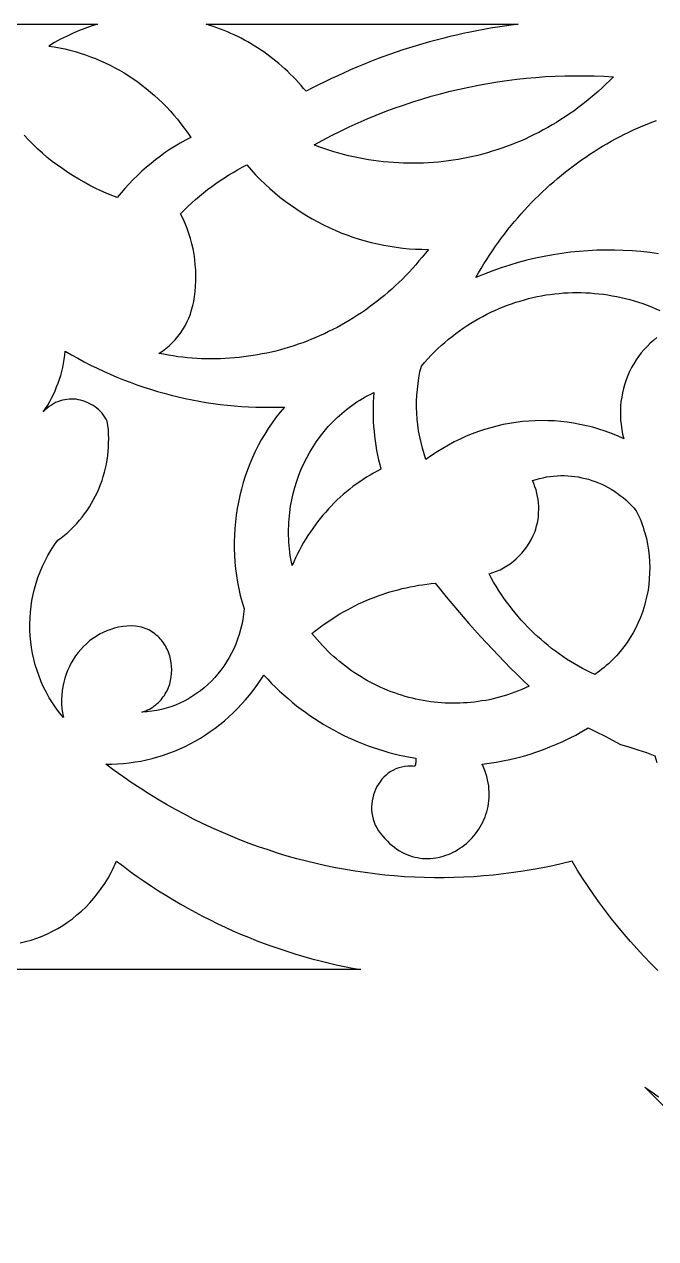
# Model space of a CAD drawing. Extents: x 1908 to 2928, y -299 to 721.
# Drawn here: x 2511.7 to 2565.1, y 518.6 to 621.4 of the extents above; entities that cross this region are included whole.
import ezdxf

# ---------------------------------------------------------------- set-up
doc = ezdxf.new("R2010")
doc.units = 0
doc.layers.add('BITMAP_LAYER', color=18, linetype='CONTINUOUS')

msp = doc.modelspace()

# ---------------------------------------------------------------- linework, layer by layer
at = {"layer": 'BITMAP_LAYER'}
for points in [[(2492.02, 621.42), (2517.85, 621.42), (2517.32, 621.25), (2516.79, 621.07), (2516.26, 620.87), (2515.75, 620.64), (2515.23, 620.4), (2514.73, 620.15), (2514.23, 619.87), (2513.74, 619.58), (2514.19, 619.51), (2514.64, 619.43), (2515.09, 619.33), (2515.53, 619.23), (2515.97, 619.11), (2516.4, 618.98), (2516.83, 618.84), (2517.26, 618.68), (2517.68, 618.52), (2518.1, 618.34), (2518.51, 618.16), (2518.92, 617.96), (2519.33, 617.75), (2519.72, 617.53), (2520.12, 617.3), (2520.5, 617.06), (2520.88, 616.8), (2521.26, 616.54), (2521.62, 616.27), (2521.99, 615.99), (2522.34, 615.69), (2522.69, 615.39), (2523.03, 615.08), (2523.36, 614.76), (2523.69, 614.43), (2524.01, 614.09), (2524.32, 613.74), (2524.62, 613.38), (2524.92, 613.01), (2525.21, 612.63), (2525.48, 612.25), (2525.75, 611.85), (2525.31, 611.62), (2524.87, 611.37), (2524.44, 611.11), (2524.02, 610.84), (2523.6, 610.56), (2523.19, 610.26), (2522.78, 609.96), (2522.39, 609.64), (2522, 609.32), (2521.62, 608.98), (2521.25, 608.63), (2520.89, 608.28), (2520.53, 607.91), (2520.18, 607.53), (2519.85, 607.15), (2519.52, 606.75), (2519.06, 606.93), (2518.59, 607.12), (2518.13, 607.33), (2517.66, 607.56), (2517.2, 607.79), (2516.73, 608.05), (2516.27, 608.31), (2515.81, 608.59), (2515.35, 608.88), (2514.91, 609.18), (2514.46, 609.5), (2514.03, 609.82), (2513.61, 610.16), (2513.19, 610.51), (2512.79, 610.88), (2512.4, 611.25), (2512.02, 611.63), (2511.65, 612.03)], [(2565.36, 602), (2564.62, 602.11), (2563.87, 602.19), (2563.13, 602.25), (2562.38, 602.29), (2561.64, 602.31), (2560.89, 602.31), (2560.14, 602.3), (2559.4, 602.26), (2558.65, 602.2), (2557.91, 602.13), (2557.17, 602.03), (2556.43, 601.91), (2555.69, 601.78), (2554.95, 601.62), (2554.22, 601.45), (2553.49, 601.25), (2552.76, 601.04), (2552.04, 600.81), (2551.32, 600.55), (2550.61, 600.28), (2549.9, 599.99), (2550.12, 600.38), (2550.35, 600.76), (2550.58, 601.14), (2550.82, 601.52), (2551.06, 601.89), (2551.31, 602.26), (2551.56, 602.63), (2551.81, 602.99), (2552.07, 603.34), (2552.34, 603.69), (2552.61, 604.04), (2552.88, 604.38), (2553.16, 604.72), (2553.44, 605.05), (2553.73, 605.38), (2554.02, 605.7), (2554.31, 606.02), (2554.61, 606.33), (2554.92, 606.64), (2555.22, 606.94), (2555.53, 607.24), (2555.85, 607.53), (2556.17, 607.82), (2556.49, 608.1), (2556.82, 608.38), (2557.15, 608.66), (2557.48, 608.92), (2557.82, 609.19), (2558.16, 609.44), (2558.5, 609.7), (2558.85, 609.94), (2559.2, 610.18), (2559.55, 610.42), (2559.91, 610.65), (2560.26, 610.88), (2560.63, 611.1), (2560.99, 611.31), (2561.36, 611.52), (2561.73, 611.72), (2562.11, 611.92), (2562.48, 612.11), (2562.86, 612.3), (2563.25, 612.48), (2563.63, 612.65), (2564.02, 612.82), (2564.41, 612.98), (2564.8, 613.14), (2565.2, 613.29)], [(2565.22, 594.9), (2564.93, 594.67), (2564.66, 594.42), (2564.39, 594.16), (2564.14, 593.89), (2563.9, 593.61), (2563.67, 593.31), (2563.46, 593.01), (2563.26, 592.69), (2563.08, 592.36), (2562.91, 592.03), (2562.76, 591.69), (2562.62, 591.34), (2562.5, 590.98), (2562.4, 590.61), (2562.31, 590.24), (2562.24, 589.87), (2562.18, 589.49), (2562.15, 589.1), (2562.13, 588.71), (2562.13, 588.32), (2562.15, 587.93), (2562.19, 587.54), (2562.24, 587.14), (2562.32, 586.74), (2562.42, 586.35), (2561.9, 586.58), (2561.38, 586.79), (2560.85, 586.98), (2560.32, 587.15), (2559.79, 587.31), (2559.25, 587.44), (2558.71, 587.56), (2558.17, 587.66), (2557.63, 587.74), (2557.09, 587.8), (2556.55, 587.85), (2556, 587.87), (2555.46, 587.88), (2554.91, 587.87), (2554.37, 587.84), (2553.83, 587.79), (2553.29, 587.72), (2552.75, 587.64), (2552.21, 587.54), (2551.68, 587.42), (2551.15, 587.28), (2550.63, 587.12), (2550.11, 586.95), (2549.59, 586.76), (2549.08, 586.55), (2548.57, 586.32), (2548.07, 586.08), (2547.58, 585.81), (2547.09, 585.53), (2546.61, 585.24), (2546.13, 584.92), (2545.67, 584.59), (2545.51, 585.06), (2545.37, 585.55), (2545.25, 586.03), (2545.14, 586.52), (2545.05, 587.02), (2544.98, 587.51), (2544.93, 588.01), (2544.9, 588.51), (2544.88, 589.01), (2544.88, 589.52), (2544.9, 590.02), (2544.94, 590.52), (2545, 591.02), (2545.07, 591.51), (2545.16, 592.01), (2545.28, 592.5), (2545.55, 592.81), (2545.82, 593.11), (2546.1, 593.41), (2546.39, 593.69), (2546.68, 593.97), (2546.97, 594.24), (2547.27, 594.5), (2547.57, 594.76), (2547.88, 595.01), (2548.19, 595.25), (2548.51, 595.48), (2548.83, 595.7), (2549.15, 595.92), (2549.48, 596.13), (2549.81, 596.33), (2550.14, 596.52), (2550.48, 596.7), (2550.82, 596.88), (2551.16, 597.05), (2551.51, 597.21), (2551.86, 597.36), (2552.21, 597.51), (2552.56, 597.64), (2552.92, 597.77), (2553.28, 597.89), (2553.64, 598), (2554, 598.11), (2554.36, 598.2), (2554.73, 598.29), (2555.09, 598.37), (2555.46, 598.44), (2555.83, 598.51), (2556.2, 598.56), (2556.57, 598.61), (2556.95, 598.65), (2557.32, 598.68), (2557.7, 598.7), (2558.07, 598.71), (2558.45, 598.72), (2558.82, 598.71), (2559.2, 598.7), (2559.57, 598.68), (2559.95, 598.65), (2560.32, 598.62), (2560.7, 598.57), (2561.07, 598.52), (2561.44, 598.45), (2561.82, 598.38), (2562.19, 598.3), (2562.56, 598.22), (2562.93, 598.12), (2563.3, 598.01), (2563.67, 597.9), (2564.03, 597.78), (2564.39, 597.64), (2564.76, 597.5), (2565.12, 597.35), (2565.48, 597.2)], [(2565.31, 541.34), (2564.71, 541.94), (2564.13, 542.54), (2563.56, 543.16), (2563, 543.78), (2562.45, 544.42), (2561.91, 545.06), (2561.39, 545.72), (2560.87, 546.39), (2560.37, 547.07), (2559.88, 547.75), (2559.4, 548.45), (2558.93, 549.16), (2558.48, 549.87), (2558.05, 550.6), (2557.23, 550.39), (2556.4, 550.21), (2555.57, 550.04), (2554.74, 549.88), (2553.9, 549.74), (2553.07, 549.62), (2552.23, 549.51), (2551.4, 549.42), (2550.56, 549.34), (2549.72, 549.28), (2548.88, 549.23), (2548.04, 549.2), (2547.2, 549.19), (2546.37, 549.19), (2545.53, 549.2), (2544.69, 549.24), (2543.85, 549.28), (2543.01, 549.34), (2542.18, 549.42), (2541.34, 549.51), (2540.51, 549.62), (2539.68, 549.74), (2538.85, 549.88), (2538.02, 550.03), (2537.2, 550.2), (2536.38, 550.39), (2535.56, 550.59), (2534.74, 550.8), (2533.92, 551.03), (2533.11, 551.28), (2532.3, 551.54), (2531.5, 551.81), (2530.7, 552.1), (2529.9, 552.41), (2529.11, 552.73), (2528.32, 553.07), (2527.54, 553.42), (2526.76, 553.78), (2525.99, 554.16), (2525.22, 554.56), (2524.45, 554.97), (2523.7, 555.4), (2522.94, 555.84), (2522.2, 556.3), (2521.46, 556.77), (2520.72, 557.25), (2520, 557.76), (2519.28, 558.27), (2518.56, 558.81), (2519.06, 558.81), (2519.56, 558.83), (2520.06, 558.86), (2520.55, 558.92), (2521.04, 558.99), (2521.53, 559.07), (2522.02, 559.17), (2522.5, 559.29), (2522.97, 559.42), (2523.44, 559.57), (2523.91, 559.73), (2524.37, 559.91), (2524.82, 560.1), (2525.27, 560.31), (2525.71, 560.53), (2526.14, 560.76), (2526.57, 561.01), (2526.99, 561.28), (2527.41, 561.56), (2527.81, 561.85), (2528.21, 562.15), (2528.6, 562.47), (2528.98, 562.8), (2529.35, 563.15), (2529.71, 563.5), (2530.06, 563.87), (2530.4, 564.25), (2530.73, 564.65), (2531.05, 565.05), (2531.36, 565.47), (2531.65, 565.9), (2531.94, 566.34), (2532.27, 565.99), (2532.6, 565.64), (2532.94, 565.31), (2533.28, 564.98), (2533.63, 564.66), (2533.99, 564.35), (2534.35, 564.05), (2534.72, 563.75), (2535.09, 563.47), (2535.47, 563.19), (2535.85, 562.92), (2536.24, 562.66), (2536.63, 562.4), (2537.02, 562.16), (2537.42, 561.92), (2537.83, 561.7), (2538.24, 561.48), (2538.65, 561.27), (2539.07, 561.07), (2539.49, 560.88), (2539.92, 560.69), (2540.34, 560.52), (2540.78, 560.36), (2541.21, 560.2), (2541.65, 560.06), (2542.09, 559.92), (2542.54, 559.79), (2542.99, 559.68), (2543.44, 559.57), (2543.89, 559.47), (2544.34, 559.39), (2544.8, 559.31), (2544.81, 559.22), (2544.82, 559.13), (2544.82, 559.04), (2544.81, 558.95), (2544.79, 558.86), (2544.77, 558.77), (2544.74, 558.69), (2544.7, 558.6), (2544.56, 558.62), (2544.42, 558.63), (2544.14, 558.62), (2543.88, 558.6), (2543.62, 558.55), (2543.37, 558.49), (2543.13, 558.4), (2542.91, 558.29), (2542.69, 558.17), (2542.48, 558.03), (2542.29, 557.87), (2542.11, 557.7), (2541.94, 557.52), (2541.78, 557.32), (2541.64, 557.12), (2541.51, 556.9), (2541.4, 556.67), (2541.3, 556.44), (2541.22, 556.2), (2541.16, 555.95), (2541.11, 555.7), (2541.08, 555.45), (2541.06, 555.19), (2541.07, 554.93), (2541.09, 554.67), (2541.14, 554.41), (2541.2, 554.15), (2541.28, 553.9), (2541.38, 553.65), (2541.51, 553.41), (2541.66, 553.17), (2541.82, 552.94), (2542.02, 552.71), (2542.2, 552.5), (2542.4, 552.29), (2542.59, 552.1), (2542.8, 551.93), (2543, 551.77), (2543.21, 551.62), (2543.42, 551.48), (2543.63, 551.36), (2543.85, 551.25), (2544.06, 551.16), (2544.28, 551.07), (2544.5, 551), (2544.73, 550.94), (2544.95, 550.89), (2545.17, 550.86), (2545.39, 550.83), (2545.61, 550.82), (2545.84, 550.82), (2546.06, 550.83), (2546.28, 550.85), (2546.5, 550.87), (2546.71, 550.91), (2546.93, 550.96), (2547.14, 551.02), (2547.35, 551.09), (2547.56, 551.17), (2547.77, 551.25), (2547.97, 551.35), (2548.17, 551.45), (2548.36, 551.57), (2548.55, 551.69), (2548.73, 551.81), (2548.91, 551.95), (2549.09, 552.09), (2549.26, 552.25), (2549.42, 552.4), (2549.58, 552.57), (2549.73, 552.74), (2549.87, 552.92), (2550.01, 553.1), (2550.14, 553.29), (2550.26, 553.49), (2550.37, 553.69), (2550.48, 553.89), (2550.58, 554.11), (2550.67, 554.32), (2550.75, 554.54), (2550.82, 554.77), (2550.88, 555), (2550.93, 555.23), (2550.97, 555.47), (2551, 555.71), (2551.02, 555.96), (2551.02, 556.21), (2551.02, 556.46), (2551, 556.71), (2550.98, 556.97), (2550.94, 557.23), (2550.88, 557.49), (2550.82, 557.75), (2550.74, 558.01), (2550.65, 558.28), (2550.54, 558.55), (2550.42, 558.81), (2551.01, 558.89), (2551.6, 558.97), (2552.19, 559.08), (2552.77, 559.2), (2553.35, 559.34), (2553.92, 559.49), (2554.49, 559.66), (2555.06, 559.84), (2555.62, 560.04), (2556.17, 560.26), (2556.73, 560.49), (2557.27, 560.73), (2557.81, 560.99), (2558.35, 561.27), (2558.87, 561.56), (2559.39, 561.87), (2560.09, 561.53), (2560.78, 561.19), (2561.47, 560.84), (2562.14, 560.48), (2562.86, 560.26), (2563.6, 560.02), (2564.33, 559.78), (2565.06, 559.52), (2565.21, 558.94)], [(2511.3, 543.68), (2511.77, 543.79), (2512.24, 543.92), (2512.71, 544.08), (2513.17, 544.25), (2513.62, 544.45), (2514.06, 544.67), (2514.49, 544.9), (2514.91, 545.16), (2515.33, 545.43), (2515.73, 545.72), (2516.12, 546.04), (2516.5, 546.37), (2516.86, 546.71), (2517.21, 547.08), (2517.55, 547.46), (2517.87, 547.86), (2518.18, 548.28), (2518.47, 548.71), (2518.75, 549.16), (2519.01, 549.62), (2519.13, 549.86), (2519.25, 550.1), (2519.36, 550.35), (2519.47, 550.6), (2520.05, 550.16), (2520.63, 549.72), (2521.22, 549.3), (2521.82, 548.89), (2522.42, 548.49), (2523.03, 548.09), (2523.64, 547.71), (2524.25, 547.34), (2524.87, 546.97), (2525.5, 546.62), (2526.12, 546.27), (2526.76, 545.94), (2527.39, 545.62), (2528.04, 545.3), (2528.68, 545), (2529.33, 544.71), (2529.98, 544.42), (2530.64, 544.15), (2531.3, 543.89), (2531.96, 543.63), (2532.63, 543.39), (2533.3, 543.16), (2533.97, 542.94), (2534.65, 542.73), (2535.33, 542.53), (2536.01, 542.34), (2536.7, 542.16), (2537.38, 541.99), (2538.07, 541.83), (2538.77, 541.68), (2539.46, 541.55), (2540.16, 541.42), (2504.94, 541.42)], [(2614.02, 481.65), (2564.21, 531.46), (2564.79, 531.06), (2565.37, 530.66)]]:
    msp.add_lwpolyline(points, dxfattribs=at)
for points in [[(2552.89, 621.35), (2552.31, 621.27), (2551.72, 621.18), (2551.14, 621.08), (2550.56, 620.98), (2549.98, 620.87), (2549.41, 620.76), (2548.83, 620.64), (2548.26, 620.51), (2547.68, 620.38), (2547.11, 620.23), (2546.54, 620.09), (2545.97, 619.93), (2545.4, 619.77), (2544.84, 619.6), (2544.27, 619.43), (2543.71, 619.25), (2543.15, 619.06), (2542.59, 618.86), (2542.03, 618.66), (2541.48, 618.46), (2540.93, 618.24), (2540.38, 618.02), (2539.83, 617.79), (2539.28, 617.56), (2538.74, 617.32), (2538.2, 617.07), (2537.66, 616.82), (2537.12, 616.56), (2536.58, 616.3), (2536.05, 616.03), (2535.52, 615.75), (2535.31, 616), (2535.09, 616.25), (2534.87, 616.5), (2534.65, 616.74), (2534.42, 616.98), (2534.18, 617.21), (2533.95, 617.44), (2533.71, 617.66), (2533.46, 617.88), (2533.22, 618.09), (2532.97, 618.3), (2532.71, 618.5), (2532.46, 618.7), (2532.2, 618.89), (2531.94, 619.08), (2531.67, 619.26), (2531.4, 619.44), (2531.13, 619.61), (2530.86, 619.77), (2530.58, 619.93), (2530.3, 620.09), (2530.02, 620.24), (2529.73, 620.38), (2529.44, 620.52), (2529.15, 620.65), (2528.86, 620.78), (2528.57, 620.9), (2528.27, 621.02), (2527.97, 621.13), (2527.67, 621.23), (2527.37, 621.33), (2527.07, 621.42), (2553.47, 621.42)], [(2559.07, 617.07), (2559.9, 617.06), (2560.72, 617.03), (2561.54, 616.98), (2561.23, 616.66), (2560.9, 616.35), (2560.58, 616.04), (2560.25, 615.74), (2559.91, 615.45), (2559.57, 615.16), (2559.23, 614.88), (2558.88, 614.61), (2558.53, 614.34), (2558.18, 614.08), (2557.82, 613.83), (2557.46, 613.59), (2557.09, 613.35), (2556.73, 613.12), (2556.35, 612.9), (2555.98, 612.68), (2555.6, 612.48), (2555.22, 612.27), (2554.84, 612.08), (2554.45, 611.89), (2554.07, 611.71), (2553.67, 611.54), (2553.28, 611.38), (2552.88, 611.22), (2552.49, 611.07), (2552.09, 610.93), (2551.68, 610.79), (2551.28, 610.67), (2550.87, 610.55), (2550.46, 610.43), (2550.05, 610.33), (2549.64, 610.23), (2549.23, 610.14), (2548.82, 610.06), (2548.4, 609.98), (2547.98, 609.92), (2547.57, 609.86), (2547.15, 609.8), (2546.73, 609.76), (2546.31, 609.72), (2545.88, 609.7), (2545.46, 609.67), (2545.04, 609.66), (2544.62, 609.66), (2544.19, 609.66), (2543.77, 609.67), (2543.34, 609.69), (2542.92, 609.71), (2542.5, 609.75), (2542.07, 609.79), (2541.65, 609.84), (2541.22, 609.89), (2540.8, 609.96), (2540.38, 610.03), (2539.96, 610.12), (2539.54, 610.2), (2539.11, 610.3), (2538.69, 610.41), (2538.28, 610.52), (2537.86, 610.64), (2537.44, 610.77), (2537.03, 610.91), (2536.61, 611.06), (2536.2, 611.21), (2536.93, 611.61), (2537.67, 612), (2538.42, 612.37), (2539.17, 612.73), (2539.92, 613.08), (2540.68, 613.41), (2541.45, 613.72), (2542.22, 614.03), (2542.99, 614.31), (2543.77, 614.59), (2544.55, 614.85), (2545.33, 615.09), (2546.12, 615.33), (2546.91, 615.54), (2547.71, 615.75), (2548.5, 615.94), (2549.3, 616.11), (2550.11, 616.27), (2550.91, 616.42), (2551.72, 616.55), (2552.53, 616.67), (2553.35, 616.77), (2554.16, 616.86), (2554.98, 616.93), (2555.79, 616.99), (2556.61, 617.03), (2557.43, 617.06), (2558.25, 617.07)], [(2530.86, 609.09), (2531.25, 608.68), (2531.64, 608.28), (2532.05, 607.89), (2532.46, 607.52), (2532.88, 607.15), (2533.31, 606.8), (2533.74, 606.46), (2534.19, 606.13), (2534.64, 605.82), (2535.09, 605.52), (2535.56, 605.23), (2536.03, 604.96), (2536.51, 604.7), (2536.99, 604.45), (2537.48, 604.21), (2537.97, 603.99), (2538.47, 603.78), (2538.98, 603.59), (2539.49, 603.41), (2540, 603.24), (2540.52, 603.09), (2541.04, 602.95), (2541.57, 602.83), (2542.09, 602.72), (2542.63, 602.63), (2543.16, 602.55), (2543.7, 602.48), (2544.24, 602.43), (2544.79, 602.4), (2545.33, 602.38), (2545.88, 602.37), (2545.62, 602.04), (2545.35, 601.71), (2545.08, 601.39), (2544.81, 601.07), (2544.53, 600.76), (2544.25, 600.45), (2543.96, 600.15), (2543.67, 599.86), (2543.37, 599.57), (2543.07, 599.29), (2542.77, 599.01), (2542.46, 598.74), (2542.15, 598.47), (2541.83, 598.22), (2541.51, 597.96), (2541.19, 597.72), (2540.86, 597.47), (2540.54, 597.24), (2540.2, 597.01), (2539.87, 596.79), (2539.53, 596.57), (2539.18, 596.36), (2538.84, 596.16), (2538.49, 595.96), (2538.14, 595.77), (2537.79, 595.58), (2537.43, 595.41), (2537.07, 595.23), (2536.71, 595.07), (2536.34, 594.91), (2535.98, 594.76), (2535.61, 594.61), (2535.24, 594.47), (2534.86, 594.34), (2534.49, 594.21), (2534.11, 594.09), (2533.73, 593.98), (2533.35, 593.87), (2532.97, 593.77), (2532.58, 593.68), (2532.2, 593.59), (2531.81, 593.52), (2531.42, 593.44), (2531.03, 593.38), (2530.64, 593.32), (2530.25, 593.27), (2529.85, 593.22), (2529.46, 593.19), (2529.06, 593.15), (2528.67, 593.13), (2528.27, 593.12), (2527.87, 593.11), (2527.47, 593.1), (2527.07, 593.11), (2526.67, 593.12), (2526.27, 593.14), (2525.87, 593.17), (2525.47, 593.2), (2525.07, 593.24), (2524.67, 593.29), (2524.27, 593.35), (2523.87, 593.41), (2523.46, 593.49), (2523.06, 593.56), (2523.36, 593.76), (2523.65, 593.98), (2523.93, 594.21), (2524.19, 594.46), (2524.43, 594.72), (2524.66, 595), (2524.88, 595.29), (2525.08, 595.59), (2525.27, 595.9), (2525.43, 596.22), (2525.58, 596.56), (2525.72, 596.9), (2525.83, 597.25), (2525.93, 597.61), (2526.01, 597.97), (2526.07, 598.35), (2526.12, 598.8), (2526.16, 599.25), (2526.18, 599.71), (2526.19, 600.16), (2526.18, 600.62), (2526.14, 601.07), (2526.1, 601.52), (2526.03, 601.96), (2525.95, 602.41), (2525.85, 602.85), (2525.73, 603.28), (2525.6, 603.71), (2525.45, 604.14), (2525.28, 604.55), (2525.1, 604.97), (2524.9, 605.37), (2525.21, 605.69), (2525.52, 606), (2525.84, 606.3), (2526.17, 606.59), (2526.5, 606.88), (2526.84, 607.16), (2527.18, 607.43), (2527.53, 607.69), (2527.88, 607.95), (2528.24, 608.2), (2528.6, 608.44), (2528.97, 608.67), (2529.34, 608.89), (2529.72, 609.11), (2530.1, 609.32), (2530.49, 609.52)], [(2515.66, 593.45), (2516.19, 593.15), (2516.73, 592.86), (2517.28, 592.58), (2517.83, 592.31), (2518.38, 592.05), (2518.94, 591.8), (2519.5, 591.56), (2520.07, 591.34), (2520.63, 591.12), (2521.2, 590.91), (2521.78, 590.72), (2522.35, 590.53), (2522.93, 590.35), (2523.51, 590.19), (2524.1, 590.03), (2524.69, 589.89), (2525.27, 589.76), (2525.87, 589.63), (2526.46, 589.52), (2527.05, 589.42), (2527.65, 589.33), (2528.25, 589.25), (2528.85, 589.18), (2529.45, 589.13), (2530.05, 589.08), (2530.65, 589.05), (2531.26, 589.02), (2531.86, 589.01), (2532.47, 589.01), (2533.08, 589.01), (2533.68, 589.03), (2533.32, 588.6), (2532.97, 588.15), (2532.64, 587.69), (2532.32, 587.22), (2532.02, 586.74), (2531.73, 586.26), (2531.47, 585.76), (2531.21, 585.26), (2530.98, 584.75), (2530.76, 584.23), (2530.55, 583.7), (2530.37, 583.17), (2530.2, 582.63), (2530.04, 582.09), (2529.91, 581.55), (2529.79, 580.99), (2529.69, 580.44), (2529.6, 579.88), (2529.53, 579.32), (2529.48, 578.75), (2529.45, 578.19), (2529.43, 577.62), (2529.44, 577.05), (2529.46, 576.48), (2529.49, 575.91), (2529.55, 575.34), (2529.62, 574.77), (2529.72, 574.2), (2529.83, 573.64), (2529.95, 573.07), (2530.1, 572.51), (2530.27, 571.96), (2530.22, 571.51), (2530.15, 571.06), (2530.07, 570.63), (2529.97, 570.2), (2529.85, 569.78), (2529.71, 569.37), (2529.56, 568.96), (2529.39, 568.57), (2529.2, 568.19), (2529, 567.82), (2528.79, 567.46), (2528.55, 567.11), (2528.31, 566.77), (2528.05, 566.44), (2527.78, 566.13), (2527.5, 565.83), (2527.2, 565.54), (2526.89, 565.27), (2526.57, 565.01), (2526.25, 564.77), (2525.91, 564.55), (2525.56, 564.34), (2525.2, 564.14), (2524.83, 563.96), (2524.45, 563.8), (2524.07, 563.66), (2523.67, 563.54), (2523.27, 563.44), (2522.87, 563.35), (2522.46, 563.28), (2522.04, 563.24), (2521.61, 563.21), (2521.78, 563.27), (2521.95, 563.33), (2522.1, 563.4), (2522.25, 563.47), (2522.4, 563.55), (2522.53, 563.64), (2522.67, 563.73), (2522.79, 563.83), (2522.92, 563.93), (2523.03, 564.03), (2523.14, 564.14), (2523.24, 564.26), (2523.34, 564.38), (2523.43, 564.5), (2523.52, 564.62), (2523.6, 564.75), (2523.68, 564.89), (2523.75, 565.02), (2523.81, 565.16), (2523.87, 565.3), (2523.92, 565.44), (2523.97, 565.58), (2524.01, 565.73), (2524.04, 565.88), (2524.07, 566.03), (2524.1, 566.18), (2524.13, 566.48), (2524.14, 566.78), (2524.13, 567.09), (2524.1, 567.39), (2524.04, 567.69), (2523.97, 567.98), (2523.92, 568.12), (2523.87, 568.27), (2523.81, 568.41), (2523.75, 568.54), (2523.68, 568.68), (2523.61, 568.81), (2523.53, 568.94), (2523.45, 569.06), (2523.36, 569.18), (2523.27, 569.3), (2523.17, 569.42), (2523.07, 569.53), (2522.96, 569.63), (2522.84, 569.73), (2522.72, 569.83), (2522.6, 569.92), (2522.47, 570), (2522.34, 570.08), (2522.2, 570.16), (2522.05, 570.22), (2521.9, 570.29), (2521.75, 570.34), (2521.59, 570.39), (2521.42, 570.43), (2521.25, 570.46), (2521.08, 570.49), (2520.71, 570.5), (2520.35, 570.49), (2520, 570.45), (2519.65, 570.39), (2519.31, 570.31), (2518.98, 570.21), (2518.65, 570.09), (2518.34, 569.96), (2518.03, 569.8), (2517.74, 569.62), (2517.46, 569.43), (2517.18, 569.23), (2516.92, 569), (2516.67, 568.77), (2516.44, 568.51), (2516.22, 568.25), (2516.01, 567.97), (2515.82, 567.68), (2515.64, 567.38), (2515.48, 567.07), (2515.33, 566.74), (2515.2, 566.41), (2515.09, 566.07), (2515, 565.73), (2514.92, 565.37), (2514.87, 565.01), (2514.83, 564.65), (2514.82, 564.27), (2514.82, 563.9), (2514.85, 563.52), (2514.9, 563.14), (2514.97, 562.75), (2514.8, 562.95), (2514.64, 563.15), (2514.33, 563.56), (2514.04, 563.99), (2513.78, 564.42), (2513.53, 564.86), (2513.3, 565.32), (2513.1, 565.78), (2512.91, 566.24), (2512.74, 566.72), (2512.59, 567.2), (2512.47, 567.68), (2512.36, 568.17), (2512.27, 568.67), (2512.21, 569.16), (2512.16, 569.66), (2512.14, 570.16), (2512.13, 570.67), (2512.15, 571.17), (2512.18, 571.67), (2512.24, 572.17), (2512.31, 572.66), (2512.41, 573.16), (2512.53, 573.65), (2512.66, 574.13), (2512.82, 574.61), (2513, 575.08), (2513.2, 575.55), (2513.42, 576.01), (2513.66, 576.46), (2513.92, 576.9), (2514.2, 577.34), (2514.35, 577.55), (2514.5, 577.76), (2514.79, 577.97), (2515.07, 578.19), (2515.34, 578.42), (2515.6, 578.66), (2515.86, 578.91), (2516.1, 579.17), (2516.34, 579.44), (2516.56, 579.71), (2516.77, 579.99), (2516.98, 580.28), (2517.17, 580.58), (2517.36, 580.88), (2517.53, 581.19), (2517.69, 581.51), (2517.85, 581.83), (2517.99, 582.15), (2518.12, 582.48), (2518.24, 582.82), (2518.35, 583.16), (2518.44, 583.51), (2518.53, 583.85), (2518.61, 584.2), (2518.67, 584.56), (2518.72, 584.92), (2518.76, 585.28), (2518.79, 585.64), (2518.8, 586), (2518.81, 586.37), (2518.8, 586.73), (2518.78, 587.1), (2518.74, 587.47), (2518.69, 587.83), (2518.59, 588.01), (2518.48, 588.18), (2518.36, 588.35), (2518.24, 588.5), (2518.1, 588.65), (2517.96, 588.79), (2517.81, 588.92), (2517.65, 589.04), (2517.49, 589.15), (2517.33, 589.25), (2517.15, 589.34), (2516.98, 589.42), (2516.8, 589.5), (2516.62, 589.56), (2516.43, 589.61), (2516.24, 589.65), (2516.05, 589.68), (2515.86, 589.69), (2515.66, 589.7), (2515.47, 589.69), (2515.27, 589.67), (2515.08, 589.64), (2514.89, 589.6), (2514.69, 589.55), (2514.5, 589.48), (2514.31, 589.4), (2514.13, 589.3), (2513.95, 589.19), (2513.77, 589.07), (2513.59, 588.94), (2513.42, 588.78), (2513.26, 588.62), (2513.45, 588.9), (2513.64, 589.19), (2513.81, 589.49), (2513.97, 589.79), (2514.13, 590.1), (2514.27, 590.41), (2514.4, 590.73), (2514.53, 591.05), (2514.64, 591.38), (2514.74, 591.71), (2514.83, 592.04), (2514.91, 592.38), (2514.98, 592.72), (2515.04, 593.06), (2515.09, 593.41), (2515.12, 593.76)], [(2541.22, 589.84), (2541.2, 589.43), (2541.19, 589.02), (2541.19, 588.61), (2541.19, 588.2), (2541.21, 587.79), (2541.23, 587.39), (2541.27, 586.98), (2541.31, 586.57), (2541.36, 586.17), (2541.42, 585.76), (2541.49, 585.36), (2541.57, 584.96), (2541.66, 584.56), (2541.75, 584.17), (2541.86, 583.77), (2541.55, 583.61), (2541.24, 583.44), (2540.94, 583.27), (2540.64, 583.08), (2540.34, 582.9), (2540.06, 582.7), (2539.77, 582.5), (2539.49, 582.29), (2539.21, 582.08), (2538.94, 581.86), (2538.67, 581.63), (2538.41, 581.4), (2538.16, 581.16), (2537.9, 580.91), (2537.66, 580.66), (2537.42, 580.4), (2537.18, 580.14), (2536.95, 579.88), (2536.72, 579.6), (2536.5, 579.32), (2536.29, 579.04), (2536.08, 578.75), (2535.88, 578.46), (2535.68, 578.16), (2535.49, 577.86), (2535.31, 577.55), (2535.13, 577.24), (2534.96, 576.92), (2534.79, 576.6), (2534.63, 576.27), (2534.48, 575.94), (2534.33, 575.61), (2534.28, 575.89), (2534.23, 576.17), (2534.18, 576.46), (2534.14, 576.74), (2534.11, 577.02), (2534.09, 577.3), (2534.07, 577.58), (2534.05, 577.86), (2534.04, 578.15), (2534.04, 578.42), (2534.04, 578.7), (2534.05, 578.98), (2534.06, 579.26), (2534.08, 579.54), (2534.14, 580.09), (2534.21, 580.63), (2534.31, 581.17), (2534.43, 581.7), (2534.57, 582.23), (2534.73, 582.75), (2534.91, 583.26), (2535.11, 583.76), (2535.34, 584.25), (2535.57, 584.73), (2535.83, 585.2), (2536.11, 585.66), (2536.41, 586.11), (2536.72, 586.54), (2537.05, 586.96), (2537.4, 587.37), (2537.76, 587.76), (2538.14, 588.13), (2538.54, 588.49), (2538.75, 588.66), (2538.95, 588.83), (2539.17, 588.99), (2539.38, 589.15), (2539.6, 589.31), (2539.83, 589.46), (2540.06, 589.6), (2540.29, 589.74), (2540.52, 589.88), (2540.76, 590), (2541, 590.13), (2541.25, 590.25)], [(2557.38, 583.22), (2557.68, 583.21), (2557.98, 583.19), (2558.27, 583.15), (2558.57, 583.11), (2558.86, 583.05), (2559.15, 582.99), (2559.44, 582.91), (2559.72, 582.82), (2560.01, 582.72), (2560.28, 582.61), (2560.56, 582.49), (2560.83, 582.36), (2561.1, 582.22), (2561.36, 582.07), (2561.62, 581.91), (2561.87, 581.73), (2562.12, 581.55), (2562.36, 581.36), (2562.6, 581.16), (2562.83, 580.95), (2563.05, 580.73), (2563.27, 580.5), (2563.48, 580.25), (2563.59, 580.02), (2563.7, 579.79), (2563.8, 579.56), (2563.89, 579.33), (2563.97, 579.09), (2564.06, 578.85), (2564.13, 578.61), (2564.2, 578.37), (2564.33, 577.89), (2564.43, 577.41), (2564.51, 576.92), (2564.56, 576.44), (2564.6, 575.95), (2564.62, 575.46), (2564.61, 574.98), (2564.58, 574.49), (2564.53, 574.01), (2564.47, 573.53), (2564.38, 573.06), (2564.27, 572.59), (2564.14, 572.12), (2563.99, 571.67), (2563.83, 571.22), (2563.64, 570.78), (2563.43, 570.34), (2563.21, 569.92), (2562.97, 569.51), (2562.7, 569.11), (2562.42, 568.72), (2562.12, 568.34), (2561.81, 567.98), (2561.47, 567.63), (2561.12, 567.3), (2560.94, 567.14), (2560.75, 566.98), (2560.56, 566.83), (2560.37, 566.68), (2560.17, 566.53), (2559.96, 566.39), (2559.61, 566.56), (2559.26, 566.73), (2558.92, 566.91), (2558.58, 567.1), (2558.24, 567.29), (2557.91, 567.49), (2557.58, 567.7), (2557.26, 567.92), (2556.94, 568.14), (2556.63, 568.37), (2556.31, 568.6), (2556.01, 568.84), (2555.71, 569.09), (2555.41, 569.35), (2555.12, 569.61), (2554.84, 569.87), (2554.55, 570.15), (2554.28, 570.42), (2554.01, 570.71), (2553.74, 571), (2553.48, 571.3), (2553.23, 571.6), (2552.98, 571.91), (2552.74, 572.22), (2552.5, 572.54), (2552.27, 572.86), (2552.04, 573.19), (2551.82, 573.53), (2551.61, 573.86), (2551.4, 574.21), (2551.2, 574.56), (2551.01, 574.91), (2551.33, 575.01), (2551.64, 575.13), (2551.95, 575.26), (2552.24, 575.42), (2552.53, 575.59), (2552.8, 575.77), (2553.07, 575.98), (2553.32, 576.19), (2553.57, 576.43), (2553.79, 576.67), (2554.01, 576.93), (2554.21, 577.21), (2554.4, 577.5), (2554.58, 577.8), (2554.73, 578.11), (2554.88, 578.43), (2554.97, 578.7), (2555.04, 578.97), (2555.11, 579.24), (2555.16, 579.52), (2555.19, 579.8), (2555.21, 580.08), (2555.22, 580.36), (2555.22, 580.64), (2555.2, 580.92), (2555.17, 581.2), (2555.12, 581.47), (2555.06, 581.75), (2554.99, 582.02), (2554.9, 582.28), (2554.8, 582.55), (2554.69, 582.81), (2554.99, 582.9), (2555.28, 582.98), (2555.58, 583.05), (2555.88, 583.11), (2556.18, 583.15), (2556.48, 583.19), (2556.78, 583.21), (2557.08, 583.22)], [(2546.92, 573.54), (2547.38, 572.96), (2547.86, 572.39), (2548.33, 571.83), (2548.82, 571.27), (2549.3, 570.71), (2549.79, 570.16), (2550.29, 569.61), (2550.79, 569.07), (2551.29, 568.53), (2551.8, 567.99), (2552.31, 567.46), (2552.83, 566.94), (2553.35, 566.42), (2553.88, 565.9), (2554.41, 565.39), (2554.11, 565.26), (2553.8, 565.13), (2553.5, 565), (2553.2, 564.89), (2552.89, 564.78), (2552.58, 564.67), (2552.28, 564.58), (2551.97, 564.49), (2551.66, 564.41), (2551.35, 564.33), (2551.04, 564.26), (2550.73, 564.2), (2550.41, 564.15), (2550.1, 564.1), (2549.79, 564.06), (2549.48, 564.03), (2549.16, 564), (2548.85, 563.98), (2548.54, 563.96), (2548.22, 563.96), (2547.91, 563.96), (2547.6, 563.96), (2547.29, 563.97), (2546.98, 563.99), (2546.67, 564.02), (2546.36, 564.05), (2546.05, 564.09), (2545.74, 564.13), (2545.43, 564.19), (2545.13, 564.24), (2544.82, 564.31), (2544.52, 564.38), (2544.21, 564.45), (2543.91, 564.54), (2543.61, 564.63), (2543.32, 564.72), (2543.02, 564.83), (2542.73, 564.93), (2542.43, 565.05), (2542.14, 565.17), (2541.85, 565.3), (2541.57, 565.43), (2541.28, 565.57), (2541, 565.71), (2540.72, 565.86), (2540.45, 566.02), (2540.17, 566.19), (2539.9, 566.35), (2539.63, 566.53), (2539.37, 566.71), (2539.11, 566.9), (2538.85, 567.09), (2538.59, 567.29), (2538.34, 567.5), (2538.09, 567.71), (2537.84, 567.92), (2537.6, 568.15), (2537.36, 568.38), (2537.13, 568.61), (2536.9, 568.85), (2536.67, 569.1), (2536.45, 569.35), (2536.23, 569.6), (2536.02, 569.87), (2536.3, 570.09), (2536.59, 570.31), (2536.88, 570.53), (2537.18, 570.74), (2537.48, 570.94), (2537.78, 571.14), (2538.08, 571.33), (2538.39, 571.52), (2538.7, 571.7), (2539.02, 571.87), (2539.33, 572.04), (2539.65, 572.2), (2539.97, 572.36), (2540.29, 572.51), (2540.62, 572.65), (2540.95, 572.79), (2541.28, 572.92), (2541.61, 573.04), (2541.95, 573.16), (2542.28, 573.27), (2542.62, 573.38), (2542.96, 573.48), (2543.31, 573.57), (2543.65, 573.66), (2543.99, 573.74), (2544.34, 573.81), (2544.69, 573.88), (2545.04, 573.94), (2545.39, 573.99), (2545.74, 574.04), (2546.1, 574.08), (2546.45, 574.11)]]:
    msp.add_lwpolyline(points, close=True, dxfattribs=at)

doc.saveas('drawing.dxf')
